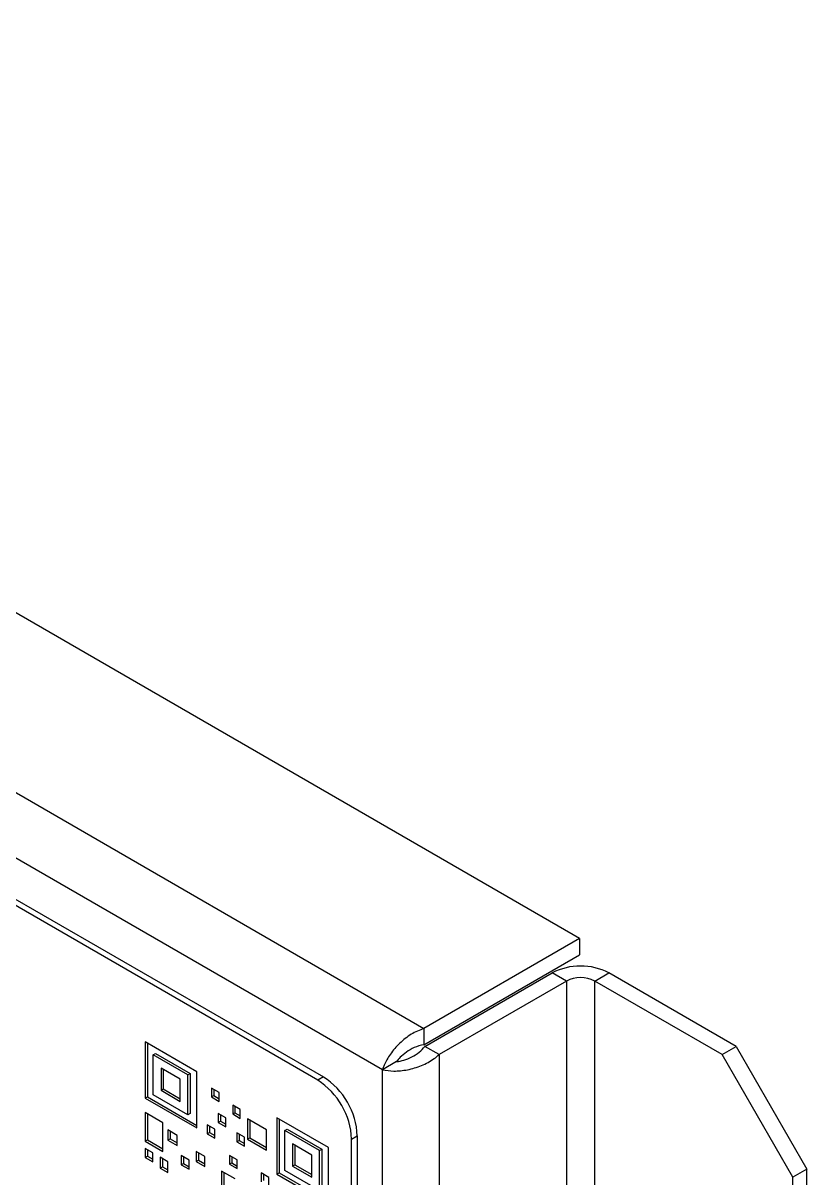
# Model space of a CAD drawing. Extents: x 75 to 2075, y 25 to 1460.
# Drawn here: x 1959.1 to 2015.1, y 1056.6 to 1139 of the extents above; entities that cross this region are included whole.
import ezdxf

# ---------------------------------------------------------------- set-up
doc = ezdxf.new("R2010")
doc.units = 0
doc.header["$LTSCALE"] = 5
doc.linetypes.add('SLD-KATı', pattern=[0])
doc.layers.get('0').update_dxf_attribs({"linetype": 'CONTINUOUS'})

msp = doc.modelspace()

# ---------------------------------------------------------------- linework, layer by layer
at = {"color": 7, "linetype": 'SLD-KATı'}
for p, q in [((1998.862, 1073.667), (1556.558, 1329.004)), ((1545.447, 1322.589), (1987.751, 1067.252)), ((1984.792, 1064.295), (1544.365, 1318.548)), ((1980.168, 1063.55), (1904.205, 1107.402)), ((1904.609, 1107.636), (1980.572, 1063.783)), ((1998.862, 1073.667), (1987.751, 1067.252)), ((1998.862, 1073.667), (1998.862, 1072.501)), ((1987.751, 1066.086), (1998.862, 1072.501)), ((1987.822, 1065.962), (1996.913, 1071.211)), ((1997.924, 1070.627), (1996.913, 1071.211)), ((1999.944, 1070.627), (2000.954, 1071.211)), ((2010.045, 1065.962), (2000.954, 1071.211)), ((1997.924, 1070.627), (1988.832, 1065.379)), ((1997.924, 1070.627), (1997.924, 524.877)), ((1999.944, 524.877), (1999.944, 1070.627)), ((2009.035, 1065.379), (1999.944, 1070.627)), ((1987.751, 1067.252), (1987.751, 1066.086)), ((1971.536, 1064.163), (1967.859, 1066.286)), ((1967.859, 1066.286), (1967.859, 1062.268)), ((1968.021, 1066.192), (1968.021, 1062.361)), ((1968.434, 1065.371), (1968.595, 1065.465)), ((1970.904, 1063.945), (1968.434, 1065.371)), ((1968.434, 1062.519), (1968.434, 1065.371)), ((1968.595, 1065.465), (1971.065, 1064.039)), ((1988.832, 1065.379), (1987.822, 1065.962)), ((1988.832, 1065.379), (1988.832, 519.628)), ((2009.035, 1065.379), (2010.045, 1065.962)), ((2014.086, 1056.631), (2009.035, 1065.379)), ((2010.045, 1065.962), (2015.096, 1057.214)), ((1985.802, 1064.878), (1984.792, 1064.295)), ((1970.356, 1063.629), (1968.982, 1064.422)), ((1968.982, 1064.422), (1968.982, 1062.836)), ((1969.143, 1064.329), (1969.143, 1062.929)), ((1970.904, 1063.945), (1971.065, 1064.039)), ((1970.904, 1061.093), (1970.904, 1063.945)), ((1971.065, 1064.039), (1971.065, 1061.186)), ((1971.536, 1060.146), (1971.536, 1064.163)), ((1980.572, 1063.783), (1980.168, 1063.55)), ((1984.792, 520.712), (1984.792, 1064.295)), ((1968.982, 1062.836), (1969.143, 1062.929)), ((1969.143, 1062.929), (1970.356, 1062.229)), ((1970.356, 1062.042), (1970.356, 1063.629)), ((1973.123, 1062.682), (1972.582, 1062.994)), ((1972.582, 1062.994), (1972.582, 1062.358)), ((1972.744, 1062.901), (1972.744, 1062.452)), ((1967.859, 1062.268), (1968.021, 1062.361)), ((1967.859, 1062.268), (1971.536, 1060.146)), ((1968.021, 1062.361), (1971.536, 1060.332)), ((1970.904, 1061.093), (1968.434, 1062.519)), ((1968.982, 1062.836), (1970.356, 1062.042)), ((1972.582, 1062.358), (1972.744, 1062.452)), ((1972.582, 1062.358), (1973.123, 1062.046)), ((1972.744, 1062.452), (1973.123, 1062.233)), ((1973.123, 1062.046), (1973.123, 1062.682)), ((1974.643, 1061.466), (1974.102, 1061.778)), ((1974.102, 1061.778), (1974.102, 1061.143)), ((1974.263, 1061.685), (1974.263, 1061.236)), ((1974.643, 1060.83), (1974.643, 1061.466)), ((1969.116, 1060.512), (1967.856, 1061.239)), ((1967.856, 1061.239), (1967.856, 1059.198)), ((1968.018, 1061.146), (1968.018, 1059.292)), ((1969.116, 1058.471), (1969.116, 1060.512)), ((1971.065, 1061.186), (1970.904, 1061.093)), ((1973.603, 1060.866), (1973.062, 1061.178)), ((1973.062, 1061.178), (1973.062, 1060.542)), ((1973.062, 1060.542), (1973.224, 1060.636)), ((1973.062, 1060.542), (1973.603, 1060.23)), ((1973.224, 1061.085), (1973.224, 1060.636)), ((1973.224, 1060.636), (1973.603, 1060.417)), ((1973.603, 1060.23), (1973.603, 1060.866)), ((1974.102, 1061.143), (1974.263, 1061.236)), ((1974.102, 1061.143), (1974.643, 1060.83)), ((1974.263, 1061.236), (1974.643, 1061.017)), ((1976.513, 1060.017), (1975.168, 1060.793)), ((1975.168, 1060.793), (1975.168, 1059.347)), ((1975.33, 1060.7), (1975.33, 1059.44)), ((1980.934, 1058.75), (1977.257, 1060.873)), ((1977.257, 1060.873), (1977.257, 1056.855)), ((1977.419, 1060.779), (1977.419, 1056.948)), ((1970.141, 1059.617), (1969.47, 1060.005)), ((1969.47, 1060.005), (1969.47, 1059.284)), ((1969.631, 1059.911), (1969.631, 1059.377)), ((1970.141, 1058.896), (1970.141, 1059.617)), ((1972.83, 1060.05), (1972.289, 1060.362)), ((1972.289, 1060.362), (1972.289, 1059.727)), ((1972.289, 1059.727), (1972.451, 1059.82)), ((1972.289, 1059.727), (1972.83, 1059.414)), ((1972.451, 1060.269), (1972.451, 1059.82)), ((1972.451, 1059.82), (1972.83, 1059.601)), ((1972.83, 1059.414), (1972.83, 1060.05)), ((1974.936, 1059.481), (1974.395, 1059.793)), ((1974.395, 1059.793), (1974.395, 1059.157)), ((1974.556, 1059.7), (1974.556, 1059.251)), ((1976.513, 1058.57), (1976.513, 1060.017)), ((1977.832, 1059.958), (1977.993, 1060.052)), ((1977.832, 1057.106), (1977.832, 1059.958)), ((1980.302, 1058.532), (1977.832, 1059.958)), ((1977.993, 1060.052), (1980.463, 1058.626)), ((1967.856, 1059.198), (1968.018, 1059.292)), ((1967.856, 1059.198), (1969.116, 1058.471)), ((1968.018, 1059.292), (1969.116, 1058.658)), ((1969.47, 1059.284), (1969.631, 1059.377)), ((1969.47, 1059.284), (1970.141, 1058.896)), ((1969.631, 1059.377), (1970.141, 1059.083)), ((1974.395, 1059.157), (1974.556, 1059.251)), ((1974.395, 1059.157), (1974.936, 1058.845)), ((1974.556, 1059.251), (1974.936, 1059.032)), ((1974.936, 1058.845), (1974.936, 1059.481)), ((1975.168, 1059.347), (1975.33, 1059.44)), ((1975.168, 1059.347), (1976.513, 1058.57)), ((1975.33, 1059.44), (1976.513, 1058.757)), ((1979.754, 1058.216), (1978.38, 1059.009)), ((1978.38, 1059.009), (1978.38, 1057.422)), ((1978.541, 1058.916), (1978.541, 1057.516)), ((1982.592, 1059.35), (1982.996, 1059.584)), ((1982.592, 990.294), (1982.592, 1059.35)), ((1982.996, 1059.584), (1982.996, 990.528)), ((1968.397, 1058.372), (1967.856, 1058.685)), ((1967.856, 1058.685), (1967.856, 1058.049)), ((1967.856, 1058.049), (1968.018, 1058.142)), ((1967.856, 1058.049), (1968.397, 1057.737)), ((1968.018, 1058.591), (1968.018, 1058.142)), ((1968.018, 1058.142), (1968.397, 1057.923)), ((1968.397, 1057.737), (1968.397, 1058.372)), ((1969.481, 1057.74), (1968.922, 1058.062)), ((1968.922, 1058.062), (1968.922, 1057.285)), ((1969.084, 1057.969), (1969.084, 1057.379)), ((1970.985, 1057.856), (1970.422, 1058.181)), ((1970.422, 1058.181), (1970.422, 1057.52)), ((1970.584, 1058.088), (1970.584, 1057.613)), ((1972.111, 1058.119), (1971.494, 1058.476)), ((1971.494, 1058.476), (1971.494, 1057.755)), ((1971.656, 1058.382), (1971.656, 1057.848)), ((1972.111, 1057.398), (1972.111, 1058.119)), ((1974.415, 1057.879), (1973.874, 1058.192)), ((1973.874, 1058.192), (1973.874, 1057.556)), ((1974.036, 1058.098), (1974.036, 1057.649)), ((1979.754, 1056.629), (1979.754, 1058.216)), ((1980.302, 1058.532), (1980.463, 1058.626)), ((1980.302, 1055.68), (1980.302, 1058.532)), ((1980.463, 1058.626), (1980.463, 1055.773)), ((1980.934, 1054.733), (1980.934, 1058.75)), ((1968.922, 1057.285), (1969.084, 1057.379)), ((1968.922, 1057.285), (1969.481, 1056.963)), ((1969.084, 1057.379), (1969.481, 1057.15)), ((1969.481, 1056.963), (1969.481, 1057.74)), ((1970.422, 1057.52), (1970.584, 1057.613)), ((1970.422, 1057.52), (1970.985, 1057.195)), ((1970.584, 1057.613), (1970.985, 1057.381)), ((1970.985, 1057.195), (1970.985, 1057.856)), ((1971.494, 1057.755), (1971.656, 1057.848)), ((1971.494, 1057.755), (1972.111, 1057.398)), ((1971.656, 1057.848), (1972.111, 1057.585)), ((1973.874, 1057.556), (1974.036, 1057.649)), ((1973.874, 1057.556), (1974.415, 1057.244)), ((1974.036, 1057.649), (1974.415, 1057.43)), ((1974.415, 1057.244), (1974.415, 1057.879)), ((1978.38, 1057.422), (1978.541, 1057.516)), ((1978.38, 1057.422), (1979.754, 1056.629)), ((1978.541, 1057.516), (1979.754, 1056.816)), ((2015.096, 1057.214), (2014.086, 1056.631)), ((2015.096, 523.128), (2015.096, 1057.214)), ((1974.277, 1056.509), (1973.296, 1057.075)), ((1973.296, 1057.075), (1973.296, 1055.812)), ((1973.458, 1056.982), (1973.458, 1055.905)), ((1976.685, 1056.622), (1976.144, 1056.935)), ((1976.144, 1056.935), (1976.144, 1056.299)), ((1976.306, 1056.841), (1976.306, 1056.393)), ((1976.685, 1055.987), (1976.685, 1056.622)), ((1977.257, 1056.855), (1977.419, 1056.948)), ((1977.257, 1056.855), (1980.934, 1054.733)), ((1977.419, 1056.948), (1980.934, 1054.919)), ((1980.302, 1055.68), (1977.832, 1057.106)), ((2014.086, 522.545), (2014.086, 1056.631))]:
    msp.add_line(p, q, dxfattribs=at)
for centre, radius, start, end in [((1998.934, 1067.311), 4.391, 62.60967, 117.39033), ((1998.934, 1068.678), 2.196, 62.60967, 117.39033), ((1977.733, 1059.344), 5.269, 2.60548, 57.39452), ((1977.329, 1059.111), 5.269, 2.60548, 57.39452)]:
    msp.add_arc(centre, radius, start, end, dxfattribs=at)
for points, knots in [([(1987.751, 1067.252), (1987.444, 1067.128), (1986.83, 1066.879), (1985.995, 1066.204), (1985.327, 1065.423), (1984.949, 1064.756), (1984.83, 1064.406), (1984.792, 1064.295)], [0, 0, 0, 0, 0.2239169, 0.4478675, 0.6718183, 0.8957688, 1, 1, 1, 1]), ([(1984.792, 1064.295), (1985.053, 1064.253), (1985.575, 1064.17), (1986.578, 1064.27), (1987.588, 1064.568), (1988.354, 1064.974), (1988.717, 1065.281), (1988.832, 1065.379)], [0, 0, 0, 0, 0.223917, 0.447868, 0.671818, 0.895769, 1, 1, 1, 1]), ([(1987.751, 1066.086), (1987.514, 1066.029), (1987.067, 1065.921), (1986.487, 1065.568), (1986.054, 1065.196), (1985.882, 1064.98), (1985.802, 1064.878)], [0, 0, 0, 0, 0.280308, 0.530237, 0.780092, 1, 1, 1, 1]), ([(1985.802, 1064.878), (1985.969, 1064.905), (1986.287, 1064.955), (1986.882, 1065.193), (1987.42, 1065.524), (1987.694, 1065.823), (1987.822, 1065.962)], [0, 0, 0, 0, 0.280308, 0.530237, 0.780092, 1, 1, 1, 1])]:
    msp.add_open_spline(points, degree=3, knots=knots, dxfattribs=at)

doc.saveas('drawing.dxf')
